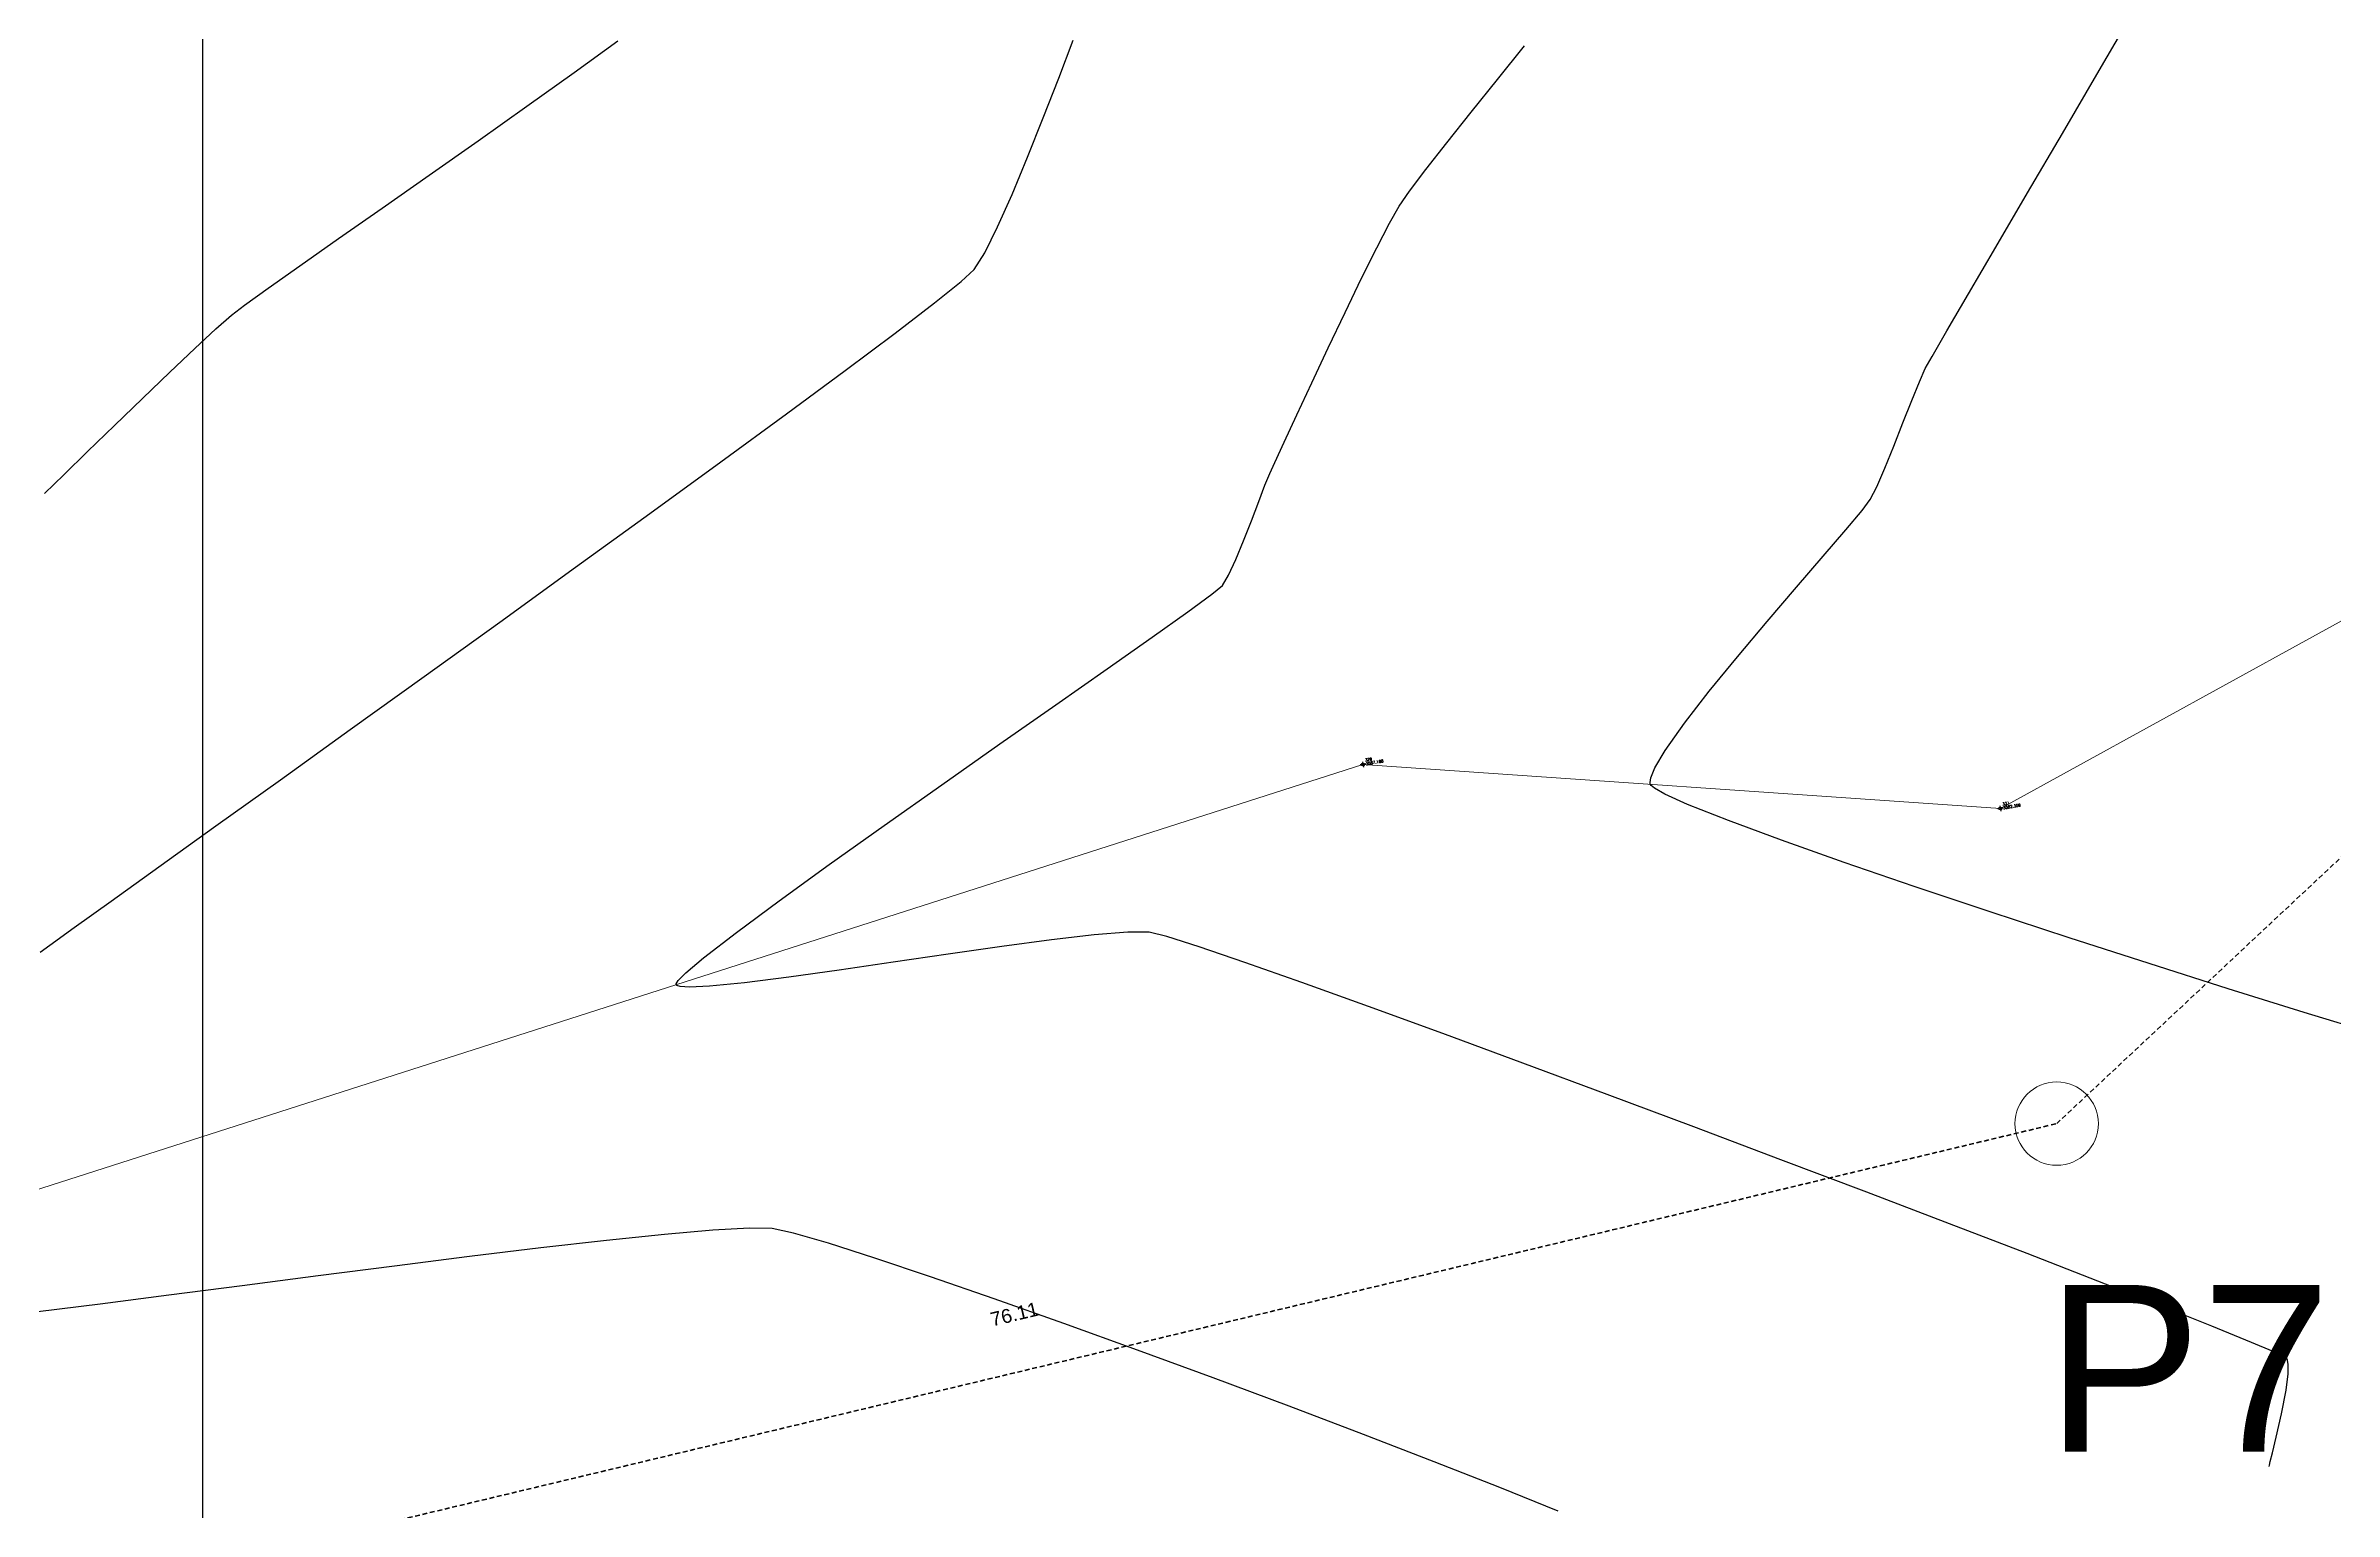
# Model space of a CAD drawing. Header units: millimetres. Extents: x 736950 to 738835, y 8500595 to 8502131.
# Drawn here: x 737894.3 to 737976.7, y 8501228.3 to 8501281 of the extents above; entities that cross this region are included whole.
import ezdxf
from ezdxf.enums import TextEntityAlignment as Align

# ---------------------------------------------------------------- set-up
doc = ezdxf.new("R2010")
doc.units = ezdxf.units.MM
doc.linetypes.add('DASHED', pattern=[0.75, 0.5, -0.25])
for name, color, linetype, lineweight in [('CONT-MJR', 80, 'Continuous', 30), ('COTAS', 40, 'Continuous', 5), ('CUADROS', 9, 'Continuous', 20), ('PERIMETRO', 7, 'Continuous', 35), ('pista', 251, 'Continuous', 5), ('saiwite', 5, 'Continuous', 5)]:
    doc.layers.add(name, color=color, linetype=linetype, lineweight=lineweight)
doc.layers.add('Cuadricula Coordenadas', color=5, linetype='Continuous')
doc.styles.add('5mm', font='arial.ttf', dxfattribs={"height": 3})
doc.styles.add('COTAS', font='arial.ttf')
doc.styles.add('CUADROS', font='arial.ttf')
doc.dimstyles.new('Copy of GenDist', dxfattribs={"dimtxt": 0.5, "dimasz": 2, "dimexe": 0.18, "dimexo": 0.0625, "dimgap": 1, "dimtad": 2, "dimzin": 1, "dimdsep": 46, "dimtxsty": 'COTAS', "dimcen": 0.09, "dimse1": 1, "dimse2": 1, "dimsd1": 1, "dimsd2": 1, "dimadec": 0, "dimazin": 0, "dimtfac": 1, "dimtofl": 0, "dimtmove": 0, "dimatfit": 3, "dimfxl": 1, "dimtolj": 1, "dimtzin": 0, "dimarcsym": 0})

# ---------------------------------------------------------------- blocks, each defined once
blk = doc.blocks.new('*D155')
at = {"layer": 'Defpoints', "color": 0, "transparency": 16777216}
for p in [(737966.4867712476, 8501243.024781588), (737966.6724460351, 8501242.248666123), (737892.6513328892, 8501224.540148428)]:
    blk.add_point(p, dxfattribs=at)
at = {"layer": 'COTAS', "color": 0, "transparency": 16777216, "insert": (737929.1841467142, 8501235.391358722), "char_height": 0.5, "attachment_point": 5, "rotation": 13.45433814943491, "style": 'COTAS'}
blk.add_mtext('\\A1;76.11', dxfattribs=at)
blk = doc.blocks.new('*D156')
at = {"layer": 'Defpoints', "color": 0, "transparency": 16777216}
for p in [(737994.0800264431, 8501268.986217007), (737994.608746178, 8501268.421881562), (737966.6724460353, 8501242.248666123)]:
    blk.add_point(p, dxfattribs=at)
at = {"layer": 'COTAS', "color": 0, "transparency": 16777216, "insert": (737979.2535155998, 8501256.815791108), "char_height": 0.5, "attachment_point": 5, "rotation": 43.13375550846872, "style": 'COTAS'}
blk.add_mtext('\\A1;38.28', dxfattribs=at)

msp = doc.modelspace()

# ---------------------------------------------------------------- hatches: boundary and pattern name
at = {"layer": 'pista'}
h = msp.add_hatch(dxfattribs=at)
h.set_pattern_fill('HONEY', color=256, scale=3, angle=9.94991650582834, style=0)
h.set_pattern_definition([(9.94991650582834, (1479841.21072825, -18.49207214638591), (0.4979252195647159, 0.4170677100899267), [0.375, -0.75]), (129.9499165058283, (1479841.21072825, -18.49207214638591), (-0.6101538418184378, 0.222682034283025), [0.3749999999999999, -0.7499999999999998]), (69.94991650582834, (1479841.21072825, -18.49207214638591), (-0.112228622253722, 0.6397497443729518), [-0.75, 0.375])])
h.paths.add_polyline_path([(737744.7999806425, 8501250.923935566), (737743.4751223363, 8501250.754223157), (737756.465848178, 8501242.026572531), (737763.5739612179, 8501242.006896213), (737770.002546867, 8501243.455222024), (737769.8468594846, 8501244.342704736), (737763.4750639071, 8501242.907173423), (737756.7405500773, 8501242.925815564)])
h.paths.add_polyline_path([(737794.2809870465, 8501256.017245878), (737809.7820272583, 8501263.709828075), (737823.391616501, 8501273.483615467), (737837.0791595323, 8501280.557800073), (737851.5530432165, 8501285.77819753), (737870.8510758049, 8501293.050216693, -0.9976846880626209), (737871.0089264096, 8501292.63424804), (737865.2748787645, 8501289.581801567, 0.7845063948290762), (737866.1540430214, 8501286.121818589), (737883.2588851704, 8501291.348365877), (737897.4188924351, 8501296.516943583), (737903.2981396064, 8501301.44146652, -0.5512150924587264), (737904.1219025984, 8501301.177325813), (737906.855912117, 8501297.98174819, 0.5618964424650519), (737910.2738656431, 8501298.536066804), (737914.22079628, 8501308.558674501), (737925.6412323939, 8501300.72656757, 0.340189525830376), (737928.7023693406, 8501300.894137181), (737936.9171069289, 8501306.117412793, -0.358727273887905), (737938.1716059428, 8501305.962964654), (737943.1732157968, 8501301.051021611, 0.3417074120720416), (737946.0555081918, 8501300.709858142), (737955.8779356404, 8501307.072689936), (737971.8320576148, 8501314.464803053), (737988.5677626224, 8501323.411181662), (738023.1375471824, 8501336.282937778), (738044.4246208373, 8501357.728329657), (738061.4456776979, 8501362.208386911), (738078.9085143938, 8501363.070318012), (738112.0997810266, 8501372.051506756), (738118.6561313582, 8501373.365123207), (738128.3493353954, 8501376.976906104), (738155.2251721952, 8501366.826195797), (738176.6167526407, 8501363.543890122), (738193.8053773039, 8501353.328603027), (738204.7313956148, 8501340.877429372), (738207.705198212, 8501335.751671141), (738214.35685511, 8501331.742925933), (738229.9282901662, 8501313.374534177), (738233.5603594936, 8501308.186787868), (738234.53883727, 8501308.358438132), (738230.6417003467, 8501313.924784988), (738214.9478837823, 8501332.43754055), (738208.3676942562, 8501336.403214611), (738205.4657963786, 8501341.405035153), (738194.387784551, 8501354.029418997), (738176.9261677533, 8501364.406946706), (738155.4549153853, 8501367.70147717), (738128.3514754312, 8501377.93815071), (738118.4090486554, 8501374.233504975), (738111.8936108743, 8501372.928085677), (738078.7671659255, 8501363.964436961), (738061.3074614278, 8501363.102660457), (738043.958527311, 8501358.536303693), (738022.6381405202, 8501337.057350922), (737988.196920163, 8501324.233464561), (737971.4304040315, 8501315.270615296), (737955.4419368334, 8501307.862588815), (737945.5806043665, 8501301.47455489, -0.3391433520832071), (737943.8038299843, 8501301.693147572), (737938.8116631231, 8501306.59581691, 0.3560082385246841), (737936.4342009705, 8501306.876887502), (737928.158540546, 8501301.61487459, -0.3502196171718997), (737926.1502499409, 8501301.468794718), (737914.5128481541, 8501309.44969617, 0.4302069892023044), (737913.4330382891, 8501309.014522241), (737909.4507249827, 8501298.90206584, -0.5704007069138802), (737907.5397775185, 8501298.566836312), (737904.9064502402, 8501301.644734057, 0.4931454261128044), (737902.7202336333, 8501302.131411942), (737896.9620044216, 8501297.308254998), (737882.9728831241, 8501292.20205278), (737866.0373022418, 8501287.027224885, -0.7384715771871906), (737865.6977918843, 8501288.787355538), (737871.5108758068, 8501291.881875956, 0.9119586051647783), (737870.5337161538, 8501293.892406015), (737851.2416702455, 8501286.62264278), (737836.7183275839, 8501281.384406622), (737822.9200107896, 8501274.252970394), (737809.3164408724, 8501264.483505804), (737793.8201376351, 8501256.79327439), (737778.9884914039, 8501246.402265295), (737769.846859484, 8501244.34270474), (737770.0025468671, 8501243.455222024), (737779.3594973255, 8501245.563292695)])
h.paths.add_polyline_path([(738260.5182952256, 8501271.251537092), (738234.538837269, 8501308.358438132), (738233.56035949, 8501308.186787868), (738259.6897886079, 8501270.86568047), (738269.3749442189, 8501234.589470252), (738274.5057655985, 8501215.583008338), (738279.7983711922, 8501189.602392923), (738280.7089290785, 8501189.641305126), (738275.382018582, 8501215.790318219), (738270.2441657205, 8501234.822827347)])

# ---------------------------------------------------------------- linework, layer by layer
at = {"linetype": 'Continuous', "extrusion": (-0.172787269436437, 0.9849591664230046, 0)}
for points, elevation in [([(-2195751.231162654, 0), (-2195751.031162655, 0)], 8245882.275062787), ([(-2195773.538162656, 0), (-2195773.338162655, 0)], 8245876.754062787)]:
    msp.add_lwpolyline(points, dxfattribs=dict(at, elevation=elevation))
at = {"linetype": 'Continuous', "extrusion": (0.9849591664230046, 0.172787269436437, 0)}
for points, elevation in [([(8245882.375062784, 0), (8245882.175062786, 0)], 2195751.131162655), ([(8245876.854062786, 0), (8245876.654062786, 0)], 2195773.438162655)]:
    msp.add_lwpolyline(points, dxfattribs=dict(at, elevation=elevation))
at = {"linetype": 'Continuous'}
for centre in [(737941.7214199239, 8501255.174383635), (737964.6468625638, 8501253.590789696)]:
    msp.add_circle(centre, 0.05, dxfattribs=at)
at = {"layer": 'CONT-MJR', "extrusion": (0.8632710696674805, -0.5047405871090259, 0), "elevation": -3653874.532236042}
msp.add_lwpolyline([(7711391.707729389, 3585), (7711394.386839842, 3585)], dxfattribs=at)
at = {"layer": 'CONT-MJR', "extrusion": (0.5883245187907812, -0.8086249195947377, 0), "elevation": -6440214.398917436}
msp.add_lwpolyline([(5598206.627991878, 3600.000000000013), (5598208.576218555, 3600.000000000013)], dxfattribs=at)
at = {"layer": 'CONT-MJR'}
for points, elevation in [([(737930.7790153313, 8501279.87383297), (737931.3029917598, 8501281.2352814)], 3595), ([(737946.5569565019, 8501279.822375953), (737947.5304707125, 8501281.034971157)], 3590), ([(737966.8763374661, 8501277.880113615), (737968.2021128329, 8501280.144780023)], 3585), ([(737965.621138959, 8501275.737113293), (737966.8763374661, 8501277.880113615)], 3585), ([(737943.9775563476, 8501276.57680054), (737944.7329584683, 8501277.541259462)], 3590), ([(737943.3899399595, 8501275.799116073), (737943.9775563476, 8501276.57680054)], 3590), ([(737928.5795907851, 8501274.514324753), (737929.0993951274, 8501275.685111567)], 3595), ([(737943.0176501552, 8501275.260237247), (737943.3899399595, 8501275.799116073)], 3590), ([(737928.1178039877, 8501273.58638761), (737928.5795907851, 8501274.514324753)], 3595), ([(737927.7368245447, 8501272.97937385), (737928.1178039877, 8501273.58638761)], 3595), ([(737902.3413287908, 8501272.31041941), (737903.487253315, 8501273.11974455)], 3600), ([(737941.0792600063, 8501271.441315237), (737941.6716520597, 8501272.66611587)], 3590), ([(737924.890724653, 8501270.69626881), (737926.3055842463, 8501271.778781258)], 3595), ([(737962.1880424056, 8501269.852451975), (737962.7199690345, 8501270.773448402)], 3585), ([(737898.8067697494, 8501269.288211197), (737899.7096538112, 8501270.146421574)], 3600), ([(737961.4579224348, 8501268.266151007), (737961.734418613, 8501268.944443414)], 3585), ([(737938.8872483206, 8501266.772198291), (737939.3414037655, 8501267.752673203)], 3590), ([(737894.9925314627, 8501265.595775459), (737895.8526101557, 8501266.430621402)], 3600), ([(737894.2980118426, 8501264.925773278), (737894.9925314627, 8501265.595775459)], 3600), ([(737938.1974368934, 8501265.226569341), (737938.3682743767, 8501265.641731566)], 3590), ([(737937.9717624389, 8501264.63622222), (737938.1974368934, 8501265.226569341)], 3590), ([(737959.9685828775, 8501264.701681627), (737960.1998185782, 8501265.165628014)], 3585), ([(737913.402916094, 8501262.269243974), (737916.0740388976, 8501264.20593571)], 3595), ([(737937.4294850207, 8501263.222069126), (737937.7096466142, 8501263.943714162)], 3590), ([(737937.1496732604, 8501262.544311065), (737937.4294850207, 8501263.222069126)], 3590), ([(737935.4173961143, 8501260.664856007), (737936.2889790636, 8501261.303583175)], 3590), ([(737936.2889790636, 8501261.303583175), (737936.6646816445, 8501261.612551715)], 3590), ([(737956.256842855, 8501260.319640283), (737957.3085514533, 8501261.547349527)], 3585), ([(737932.5244004406, 8501258.617575701), (737934.1343856292, 8501259.75123269)], 3590), ([(737928.6613172842, 8501255.90961064), (737930.6718933813, 8501257.318747526)], 3590), ([(737902.7847823069, 8501254.621817375), (737905.3004179471, 8501256.428388027)], 3595), ([(737952.5908916446, 8501255.676613126), (737953.287067893, 8501256.662244128)], 3585), ([(737952.046938039, 8501254.525437355), (737952.0734326012, 8501254.69692153)], 3585), ([(737952.056699486, 8501254.460465638), (737952.046938039, 8501254.525437355)], 3585), ([(737952.5813687167, 8501254.106140772), (737952.2078650842, 8501254.3149362)], 3585), ([(737898.4181392165, 8501251.490402903), (737900.4691986978, 8501252.960758178)], 3595), ([(737922.5257030912, 8501251.568972522), (737924.5037693066, 8501252.979860658)], 3590), ([(737959.0225885808, 8501251.651018854), (737956.7688359182, 8501252.448487978)], 3585), ([(737961.55053014, 8501250.784050664), (737959.0225885808, 8501251.651018854)], 3585), ([(737967.1167829002, 8501248.93819871), (737964.2746113341, 8501249.871728813)], 3585), ([(737933.2586270724, 8501249.142373914), (737932.0531454565, 8501249.044713866)], 3590), ([(737934.0361828925, 8501249.135606362), (737933.2586270724, 8501249.142373914)], 3590), ([(737935.8312083868, 8501248.608141437), (737934.6639603783, 8501248.978605574)], 3590), ([(737969.9989955759, 8501248.007605761), (737967.1167829002, 8501248.93819871)], 3585), ([(737926.8036073111, 8501248.349000143), (737924.8208839898, 8501248.057461709)], 3590), ([(737928.7321894278, 8501248.62564378), (737926.8036073111, 8501248.349000143)], 3590), ([(737930.513184192, 8501248.865009423), (737928.7321894278, 8501248.62564378)], 3590), ([(737917.0205630539, 8501247.248899596), (737917.0220703135, 8501247.283290364)], 3590), ([(737917.0445950726, 8501247.22044485), (737917.0205630539, 8501247.248899596)], 3590), ([(737917.0220703135, 8501247.283290364), (737917.0946231165, 8501247.396330733)], 3590), ([(737919.4823282794, 8501247.317309627), (737918.21750162, 8501247.19002401)], 3590), ([(737921.0667983263, 8501247.51923325), (737919.4823282794, 8501247.317309627)], 3590), ([(737922.8774656125, 8501247.773411676), (737921.0667983263, 8501247.51923325)], 3590), ([(737917.1616666523, 8501247.179833611), (737917.0445950726, 8501247.22044485)], 3590), ([(737917.4985793424, 8501247.156976392), (737917.1616666523, 8501247.179833611)], 3590), ([(737975.5713472072, 8501246.251812965), (737972.8432000991, 8501247.104095377)], 3585), ([(737978.1053876381, 8501245.474903928), (737975.5713472072, 8501246.251812965)], 3585), ([(737953.6231773907, 8501242.13089942), (737950.507616287, 8501243.29794676)], 3590), ([(737916.6020733608, 8501238.264603643), (737914.5160085848, 8501238.04585002)], 3595), ([(737919.6514358249, 8501238.491553571), (737918.3384022372, 8501238.417475913)], 3595), ([(737920.4676147357, 8501238.473923357), (737919.6514358249, 8501238.491553571)], 3595), ([(737921.2411835673, 8501238.305164518), (737920.4676147357, 8501238.473923357)], 3595), ([(737922.4945701672, 8501237.943047151), (737921.2411835673, 8501238.305164518)], 3595), ([(737924.1606255914, 8501237.41240695), (737922.4945701672, 8501237.943047151)], 3595), ([(737904.1455782613, 8501236.770287223), (737901.4142248189, 8501236.415825753)], 3595), ([(737906.8949927476, 8501237.123433646), (737904.1455782613, 8501236.770287223)], 3595), ([(737896.2999386222, 8501235.754610712), (737894.0641246449, 8501235.473683665)], 3595), ([(737930.9633153677, 8501235.057706285), (737928.4621471361, 8501235.94490082)], 3595), ([(737973.6825775583, 8501234.378754782), (737972.257474123, 8501234.961196687)], 3590), ([(737974.9310659154, 8501233.813806303), (737974.8145476612, 8501233.8800528)], 3590), ([(737974.9197428693, 8501232.657323385), (737974.9952047159, 8501233.244522236)], 3590), ([(737974.9522300123, 8501233.794386344), (737974.9310659154, 8501233.813806303)], 3590), ([(737974.9755996445, 8501233.739195863), (737974.9522300123, 8501233.794386344)], 3590), ([(737975.0016130006, 8501233.581520382), (737974.9755996445, 8501233.739195863)], 3590), ([(737974.9952047159, 8501233.244522236), (737975.0016130006, 8501233.581520382)], 3590), ([(737946.645645703, 8501229.151007183), (737944.2872733508, 8501230.080746643)], 3595), ([(737974.3149259738, 8501229.914076744), (737974.3231625637, 8501229.957416665)], 3590), ([(737974.3231625637, 8501229.957416665), (737974.3538224328, 8501230.093842871)], 3590)]:
    msp.add_lwpolyline(points, dxfattribs=dict(at, elevation=elevation))
at = {"layer": 'CONT-MJR', "extrusion": (0.5821995608456728, -0.8130459220432176, 0), "elevation": -6482318.267145785}
msp.add_lwpolyline([(5549396.876106703, 3600.00000000001), (5549398.961792503, 3600.00000000001)], dxfattribs=at)
at = {"layer": 'CONT-MJR', "extrusion": (0.9318595118623259, -0.362819307854072, 0), "elevation": -2396780.664176419}
msp.add_lwpolyline([(8189732.512396554, 3595.000000000003), (8189734.047921567, 3595.000000000003)], dxfattribs=at)
at = {"layer": 'CONT-MJR', "extrusion": (0.7799603320322079, -0.6258289546323403, 0), "elevation": -4744778.022688731}
msp.add_lwpolyline([(7092487.839921881, 3590), (7092489.355273677, 3590)], dxfattribs=at)
at = {"layer": 'CONT-MJR', "extrusion": (0.5780550663966888, -0.8159977574804477, 0), "elevation": -6510470.914080392}
msp.add_lwpolyline([(5516339.415414504, 3600.000000000006), (5516341.566838285, 3600.000000000006)], dxfattribs=at)
at = {"layer": 'CONT-MJR', "extrusion": (0.7821565608251201, -0.6230819483488671, 0), "elevation": -4719804.259452605}
msp.add_lwpolyline([(7109130.046276882, 3590), (7109131.451624932, 3590)], dxfattribs=at)
at = {"layer": 'CONT-MJR', "extrusion": (0.928799709897305, -0.370582108168598, 0), "elevation": -2465032.311490154}
msp.add_lwpolyline([(8169447.157576723, 3595.00000000001), (8169448.688870302, 3595.00000000001)], dxfattribs=at)
at = {"layer": 'CONT-MJR', "extrusion": (0.5753101218033896, -0.8179353664872115, 0), "elevation": -6528968.587931764}
msp.add_lwpolyline([(5494431.514876911, 3600), (5494433.660254961, 3600)], dxfattribs=at)
at = {"layer": 'CONT-MJR', "extrusion": (0.9234330565107516, -0.3837595472991013, 0), "elevation": -2581017.584640604}
msp.add_lwpolyline([(8133546.32726582, 3595), (8133547.773567497, 3595)], dxfattribs=at)
at = {"layer": 'CONT-MJR', "extrusion": (0.5737005295261679, -0.8190651393029708, 0), "elevation": -6539760.830129163}
msp.add_lwpolyline([(5481579.527114878, 3600.000000000007), (5481581.594629481, 3600.000000000007)], dxfattribs=at)
at = {"layer": 'CONT-MJR', "extrusion": (0.8710205086557479, -0.4912466524069983, 0), "elevation": -3533459.510189384}
msp.add_lwpolyline([(7767296.439859512, 3590), (7767297.138482127, 3590)], dxfattribs=at)
at = {"layer": 'CONT-MJR', "extrusion": (0.8629469673818899, -0.5052944997587047, 0), "elevation": -3658822.676101522}
msp.add_lwpolyline([(7709037.828442243, 3585.000000000013), (7709040.085591696, 3585.000000000013)], dxfattribs=at)
at = {"layer": 'CONT-MJR', "extrusion": (-0.5731890418098788, 0.8194231643961946, 0), "elevation": 6543181.930056343}
msp.add_lwpolyline([(-5477493.500490036, 3600.000000000011), (-5477495.418305776, 3600.000000000011)], dxfattribs=at)
at = {"layer": 'CONT-MJR', "extrusion": (0.8884303731298836, -0.4590114073749106, 0), "elevation": -3246571.356754105}
msp.add_lwpolyline([(7891513.714605784, 3590.000000000006), (7891514.716472746, 3590.000000000006)], dxfattribs=at)
at = {"layer": 'CONT-MJR', "extrusion": (0.5740031440816661, -0.8188530946295325, 0), "elevation": -6537734.880681457}
msp.add_lwpolyline([(5483992.053505626, 3600), (5483993.749781938, 3600)], dxfattribs=at)
at = {"layer": 'CONT-MJR', "extrusion": (0.896000171839574, -0.4440537040307783, 0), "elevation": -3113825.751756536}
msp.add_lwpolyline([(7944827.502350663, 3590.00000000001), (7944828.725026442, 3590.00000000001)], dxfattribs=at)
at = {"layer": 'CONT-MJR', "extrusion": (0.8632637564042335, -0.5047530949670861, 0), "elevation": -3653986.266690786}
msp.add_lwpolyline([(7711329.456127604, 3585.000000000003), (7711331.401148777, 3585.000000000003)], dxfattribs=at)
at = {"layer": 'CONT-MJR', "extrusion": (0.6773397252110589, -0.7356703722802812, 0), "elevation": -5754306.887105912}
msp.add_lwpolyline([(6301120.849952137, 3595.00000000001), (6301121.476658951, 3595.00000000001)], dxfattribs=at)
at = {"layer": 'CONT-MJR', "extrusion": (0.5841816533744446, -0.8116229394618539, 0), "elevation": -6468758.611961942}
msp.add_lwpolyline([(5565184.743628465, 3600), (5565185.781392254, 3600)], dxfattribs=at)
at = {"layer": 'CONT-MJR', "extrusion": (0.6246688595994973, -0.7808897590868149, 0), "elevation": -6177596.48748626}
msp.add_lwpolyline([(5886718.842188187, 3595.000000000013), (5886720.084605124, 3595.000000000013)], dxfattribs=at)
at = {"layer": 'CONT-MJR', "extrusion": (0.8640347161252183, -0.5034322291335881, 0), "elevation": -3642188.286685917}
msp.add_lwpolyline([(7716907.29657161, 3585), (7716908.843729733, 3585)], dxfattribs=at)
at = {"layer": 'CONT-MJR', "extrusion": (0.6621346891174282, -0.7493848500385946, 0), "elevation": -5882134.084935252}
msp.add_lwpolyline([(6181957.764182882, 3600.000000000013), (6181958.501625321, 3600.000000000013)], dxfattribs=at)
at = {"layer": 'CONT-MJR', "extrusion": (0.6062479524713384, -0.795275688126017, 0), "elevation": -6313503.431557317}
msp.add_lwpolyline([(5740713.085383087, 3600.000000000003), (5740713.686490641, 3600.000000000003)], dxfattribs=at)
at = {"layer": 'CONT-MJR', "extrusion": (0.9029423483833197, -0.4297616961712802, 0), "elevation": -2987202.583156547}
msp.add_lwpolyline([(7993295.394058585, 3590), (7993296.809362472, 3590)], dxfattribs=at)
at = {"layer": 'CONT-MJR', "extrusion": (-0.6807185724830451, 0.7325450327977423, 0), "elevation": 5725261.181241669}
msp.add_lwpolyline([(-6327517.24537462, 3600), (-6327518.281116643, 3600)], dxfattribs=at)
at = {"layer": 'CONT-MJR', "extrusion": (-0.5992693328542816, 0.8005474793542131, 0), "elevation": 6363455.070244706}
msp.add_lwpolyline([(-5685292.48750299, 3595.000000000003), (-5685294.72978902, 3595.000000000003)], dxfattribs=at)
at = {"layer": 'CONT-MJR', "extrusion": (0.9048373683973128, -0.4257573684057927, 0), "elevation": -2951762.299037718}
msp.add_lwpolyline([(8006449.128733791, 3590.00000000001), (8006450.515645188, 3590.00000000001)], dxfattribs=at)
at = {"layer": 'CONT-MJR', "extrusion": (0.8732487344441585, -0.4872747149110813, 0), "elevation": -3498029.296960033}
msp.add_lwpolyline([(7783312.960299773, 3585), (7783313.454615486, 3585)], dxfattribs=at)
at = {"layer": 'CONT-MJR', "extrusion": (0.6933222526012235, -0.7206276806007146, 0), "elevation": -5614648.306424369}
msp.add_lwpolyline([(6425868.111513657, 3600.00000000001), (6425869.478512713, 3600.00000000001)], dxfattribs=at)
at = {"layer": 'CONT-MJR', "extrusion": (0.5942971722940482, -0.804245529053969, 0), "elevation": -6398562.258934154}
msp.add_lwpolyline([(5645749.063050561, 3595), (5645751.68759877, 3595)], dxfattribs=at)
at = {"layer": 'CONT-MJR', "extrusion": (0.9062542065629238, -0.422733146425739, 0), "elevation": -2925007.03335978}
msp.add_lwpolyline([(8016261.081640774, 3590.000000000009), (8016262.356972744, 3590.000000000009)], dxfattribs=at)
at = {"layer": 'CONT-MJR', "extrusion": (0.9130658805471421, -0.4078120863592349, 0), "elevation": -2793112.544087413}
msp.add_lwpolyline([(8063168.329092834, 3585), (8063168.8507945, 3585)], dxfattribs=at)
at = {"layer": 'CONT-MJR', "extrusion": (0.6957142924806792, -0.7183186084448239, 0), "elevation": -5593253.183393303}
msp.add_lwpolyline([(6444498.225483726, 3600.000000000013), (6444499.625096029, 3600.000000000013)], dxfattribs=at)
at = {"layer": 'CONT-MJR', "extrusion": (0.9298676328758329, -0.3678942583540755, 0), "elevation": -2441361.309812729}
msp.add_lwpolyline([(8176545.123477904, 3585), (8176545.982344537, 3585)], dxfattribs=at)
at = {"layer": 'CONT-MJR', "extrusion": (-0.6967581523888055, 0.7173061250817103, 0), "elevation": 5583875.530716247}
msp.add_lwpolyline([(-6452623.9059144, 3600.000000000003), (-6452625.249405887, 3600.000000000003)], dxfattribs=at)
at = {"layer": 'CONT-MJR', "extrusion": (0.5910170118173551, -0.8066590926422911, 0), "elevation": -6421501.108582919}
msp.add_lwpolyline([(5619641.63148652, 3595), (5619644.559655099, 3595)], dxfattribs=at)
at = {"layer": 'CONT-MJR', "extrusion": (0.9299107050509958, -0.3677853730527632, 0), "elevation": -2440403.861151426}
msp.add_lwpolyline([(8176830.03795634, 3585.000000000013), (8176830.938438088, 3585.000000000013)], dxfattribs=at)
at = {"layer": 'CONT-MJR', "extrusion": (0.9083837949303138, -0.4181373950126943, 0), "elevation": -2884365.81560969}
msp.add_lwpolyline([(8030972.013680758, 3590.000000000006), (8030972.816237049, 3590.000000000006)], dxfattribs=at)
at = {"layer": 'CONT-MJR', "extrusion": (0.926723847589932, -0.3757431440600251, 0), "elevation": -2510406.770181608}
msp.add_lwpolyline([(8155609.378792465, 3585.000000000013), (8155610.236111956, 3585.000000000013)], dxfattribs=at)
at = {"layer": 'CONT-MJR', "extrusion": (0.5887021101334179, -0.8083500637251546, 0), "elevation": -6437584.712724444}
msp.add_lwpolyline([(5601206.682309208, 3595.000000000006), (5601209.835416343, 3595.000000000006)], dxfattribs=at)
at = {"layer": 'CONT-MJR', "extrusion": (0.9095765580938814, -0.4155363822411801, 0), "elevation": -2861373.728135958}
msp.add_lwpolyline([(8039192.181717664, 3590), (8039192.623063252, 3590)], dxfattribs=at)
at = {"layer": 'CONT-MJR', "extrusion": (0.9183180689225952, -0.3958433077497658, 0), "elevation": -2687486.737580923}
msp.add_lwpolyline([(8098982.016782311, 3585), (8098982.74640388, 3585)], dxfattribs=at)
at = {"layer": 'CONT-MJR', "extrusion": (0.9352479214091183, -0.3539933975371916, 0), "elevation": -2319236.5977194}
msp.add_lwpolyline([(8212014.50971758, 3590.000000000006), (8212015.250171572, 3590.000000000006)], dxfattribs=at)
at = {"layer": 'CONT-MJR', "extrusion": (0.7988254205292573, -0.6015629206627146, 0), "elevation": -4524544.441033469}
msp.add_lwpolyline([(7234955.215975923, 3585.000000000013), (7234955.704384243, 3585.000000000013)], dxfattribs=at)
at = {"layer": 'CONT-MJR', "extrusion": (0.7662263338920694, -0.6425707783974614, 0), "elevation": -4897219.889858843}
msp.add_lwpolyline([(6988082.994958744, 3585.000000000006), (6988083.909515905, 3585.000000000006)], dxfattribs=at)
at = {"layer": 'CONT-MJR', "extrusion": (0.7581073359983258, -0.6521297931436054, 0), "elevation": -4984475.082348946}
msp.add_lwpolyline([(6926114.170349307, 3585.000000000003), (6926115.415404436, 3585.000000000003)], dxfattribs=at)
at = {"layer": 'CONT-MJR', "extrusion": (0.5856926084929132, -0.8105332617214219, 0), "elevation": -6458365.410043765}
msp.add_lwpolyline([(5577226.464420608, 3595.000000000003), (5577229.831289417, 3595.000000000003)], dxfattribs=at)
at = {"layer": 'CONT-MJR', "extrusion": (0.9065929950271074, -0.4220060916240181, 0), "elevation": -2918575.929530322}
msp.add_lwpolyline([(8018598.425324867, 3590), (8018599.043956516, 3590)], dxfattribs=at)
at = {"layer": 'CONT-MJR', "extrusion": (0.7569079788832673, -0.6535214698101719, 0), "elevation": -4997191.166746746}
msp.add_lwpolyline([(6916943.640704077, 3585), (6916945.119795253, 3585)], dxfattribs=at)
at = {"layer": 'CONT-MJR', "extrusion": (0.8560866218884517, -0.5168323672368237, 0), "elevation": -3761989.4572797}
msp.add_lwpolyline([(7659205.888957624, 3590), (7659206.322222462, 3590)], dxfattribs=at)
at = {"layer": 'CONT-MJR', "extrusion": (0.5800550928395498, -0.8145772457360329, 0), "elevation": -6496890.300615187}
msp.add_lwpolyline([(5532303.368976856, 3590), (5532304.944039861, 3590)], dxfattribs=at)
at = {"layer": 'CONT-MJR', "extrusion": (-0.584686051697137, 0.8112596507597384, 0), "elevation": 6465283.38133915}
msp.add_lwpolyline([(-5569202.117645918, 3595.000000000011), (-5569205.473320534, 3595.000000000011)], dxfattribs=at)
at = {"layer": 'CONT-MJR', "extrusion": (0.7651848986467225, -0.6438105861843257, 0), "elevation": -4908528.406095145}
msp.add_lwpolyline([(6980138.408704091, 3585), (6980140.066349741, 3585)], dxfattribs=at)
at = {"layer": 'CONT-MJR', "extrusion": (-0.7747985809495791, 0.6322081610976868, 0), "elevation": 4802798.718064209}
msp.add_lwpolyline([(-7053303.140079409, 3585.000000000013), (-7053304.742591938, 3585.000000000013)], dxfattribs=at)
at = {"layer": 'CONT-MJR', "extrusion": (-0.5839042327423543, 0.81182254648757, 0), "elevation": 6470645.61376074}
msp.add_lwpolyline([(-5562967.772215896, 3595.000000000013), (-5562971.037973402, 3595.000000000013)], dxfattribs=at)
at = {"layer": 'CONT-MJR', "extrusion": (0.5740771907567075, -0.8188011840812682, 0), "elevation": -6537210.391676264}
msp.add_lwpolyline([(5484596.427362668, 3590), (5484598.689825272, 3590)], dxfattribs=at)
at = {"layer": 'CONT-MJR', "extrusion": (0.7903367479035192, -0.6126726898706105, 0), "elevation": -4625256.185531609}
msp.add_lwpolyline([(7170979.368917895, 3585.000000000003), (7170980.820661477, 3585.000000000003)], dxfattribs=at)
at = {"layer": 'CONT-MJR', "extrusion": (-0.5749496039499142, 0.81818882473292, 0), "elevation": 6531360.789870461}
msp.add_lwpolyline([(-5491556.155123098, 3590), (-5491558.702447433, 3590)], dxfattribs=at)
at = {"layer": 'CONT-MJR', "extrusion": (0.8605081465192415, -0.5094366788659996, 0), "elevation": -3695837.241877275}
msp.add_lwpolyline([(7691339.154129852, 3585), (7691339.88243294, 3585)], dxfattribs=at)
at = {"layer": 'CONT-MJR', "extrusion": (0.9236709739533417, -0.3831865497066479, 0), "elevation": -2575941.545092418}
msp.add_lwpolyline([(8135135.514598442, 3585.00000000001), (8135135.896748438, 3585.00000000001)], dxfattribs=at)
at = {"layer": 'CONT-MJR', "extrusion": (0.5828799933661606, -0.812558252270854, 0), "elevation": -6477655.827314669}
msp.add_lwpolyline([(5554797.38497272, 3595.000000000013), (5554800.234717466, 3595.000000000013)], dxfattribs=at)
at = {"layer": 'CONT-MJR', "extrusion": (0.5771094501764722, -0.8166668124253673, 0), "elevation": -6516827.96804241}
msp.add_lwpolyline([(5508791.885322331, 3590.000000000013), (5508794.424124748, 3590.000000000013)], dxfattribs=at)
at = {"layer": 'CONT-MJR', "extrusion": (0.8579647284822437, 0.5137085989940112, 0), "elevation": 5000304.35453648}
msp.add_lwpolyline([(6914684.109787976, 3585.000000000003), (6914684.157760018, 3585.000000000003)], dxfattribs=at)
at = {"layer": 'CONT-MJR', "extrusion": (0.6363485341139051, 0.7714016743118233, 0), "elevation": 7027476.618013469}
msp.add_lwpolyline([(4840503.15272993, 3585), (4840503.316745585, 3585)], dxfattribs=at)
at = {"layer": 'CONT-MJR', "extrusion": (-0.4114499219552685, -0.9114323681563014, 0), "elevation": -8051948.69426922}
msp.add_lwpolyline([(-2825245.575773727, 3585.00000000001), (-2825246.469669584, 3585.00000000001)], dxfattribs=at)
at = {"layer": 'CONT-MJR', "extrusion": (0.3700533160725001, 0.9290105183816524, 0), "elevation": 8170836.24368775}
msp.add_lwpolyline([(2460349.085952552, 3585.000000000013), (2460350.669602095, 3585.000000000013)], dxfattribs=at)
at = {"layer": 'CONT-MJR', "extrusion": (-0.3471235271087534, -0.9378194159472166, 0), "elevation": -8228801.762512946}
msp.add_lwpolyline([(-2258914.54881708, 3585), (-2258916.576408394, 3585)], dxfattribs=at)
at = {"layer": 'CONT-MJR', "extrusion": (0.5826167011147756, -0.8127470575659665, 0), "elevation": -6479455.19231917}
msp.add_lwpolyline([(5552693.747992638, 3595.000000000006), (5552695.866810837, 3595.000000000006)], dxfattribs=at)
at = {"layer": 'CONT-MJR', "extrusion": (0.5863657072429478, -0.8100464538342709, 0), "elevation": -6453716.222924826}
msp.add_lwpolyline([(5582591.693815336, 3590.000000000003), (5582593.913841006, 3590.000000000003)], dxfattribs=at)
at = {"layer": 'CONT-MJR', "extrusion": (-0.3175729348851872, -0.9482338482823784, 0), "elevation": -8295530.361608231}
msp.add_lwpolyline([(-2000004.167947621, 3585.000000000003), (-2000007.040742342, 3585.000000000003)], dxfattribs=at)
at = {"layer": 'CONT-MJR', "extrusion": (0.5830078140879461, -0.812466546211224, 0), "elevation": -6476781.894122176}
msp.add_lwpolyline([(5555810.073592936, 3595.00000000001), (5555811.708854035, 3595.00000000001)], dxfattribs=at)
at = {"layer": 'CONT-MJR', "extrusion": (0.5956843662303547, -0.8032186102355576, 0), "elevation": -6388794.584088505}
msp.add_lwpolyline([(5656771.628730761, 3590.000000000003), (5656773.538707419, 3590.000000000003)], dxfattribs=at)
at = {"layer": 'CONT-MJR', "extrusion": (0.5844381562100625, -0.8114382549311947, 0), "elevation": -6466984.690769164}
msp.add_lwpolyline([(5567209.924212142, 3595.000000000011), (5567210.997189065, 3595.000000000011)], dxfattribs=at)
at = {"layer": 'CONT-MJR', "extrusion": (0.6126255692740481, -0.7903732737584493, 0), "elevation": -6267091.939661892}
msp.add_lwpolyline([(5791312.696128174, 3590.00000000001), (5791314.196028131, 3590.00000000001)], dxfattribs=at)
at = {"layer": 'CONT-MJR', "extrusion": (0.1159076135163242, -0.9932599987560913, 0), "elevation": -8358418.67236043}
msp.add_lwpolyline([(1718317.878870052, 3590), (1718316.328459015, 3590)], dxfattribs=at)
at = {"layer": 'CONT-MJR', "extrusion": (-0.2426176755338434, -0.970121983834278, 0), "elevation": -8426284.517059892}
msp.add_lwpolyline([(-1346666.626182423, 3590.000000000006), (-1346667.273294328, 3590.000000000006)], dxfattribs=at)
at = {"layer": 'CONT-MJR', "extrusion": (0.5917209117828461, -0.8061428921468435, 0), "elevation": -6416593.589653593}
msp.add_lwpolyline([(5625214.589336417, 3595.000000000013), (5625215.02132188, 3595.000000000013)], dxfattribs=at)
at = {"layer": 'CONT-MJR', "extrusion": (-0.6449679678443192, 0.7642096050526774, 0), "elevation": 6020802.059574609}
msp.add_lwpolyline([(-6046955.973553723, 3590), (-6046956.811813063, 3590)], dxfattribs=at)
at = {"layer": 'CONT-MJR', "extrusion": (0.1446233883862288, -0.9894867738033117, 0), "elevation": -8305151.325708924}
msp.add_lwpolyline([(1959646.149907845, 3590.000000000013), (1959644.185840787, 3590.000000000013)], dxfattribs=at)
at = {"layer": 'CONT-MJR', "extrusion": (0.322380166042227, 0.9466102833492706, 0), "elevation": 8285265.229568833}
msp.add_lwpolyline([(2042094.557573223, 3590.000000000003), (2042096.291585139, 3590.000000000003)], dxfattribs=at)
at = {"layer": 'CONT-MJR', "extrusion": (-0.3324086883325488, -0.9431354430414725, 0), "elevation": -8263125.172574372}
msp.add_lwpolyline([(-2129911.554049072, 3590.00000000001), (-2129913.728004052, 3590.00000000001)], dxfattribs=at)
at = {"layer": 'CONT-MJR', "extrusion": (-0.708508254815618, 0.7057025243387807, 0), "elevation": 5476531.39470905}
msp.add_lwpolyline([(-6543953.912958375, 3590), (-6543954.29915591, 3590)], dxfattribs=at)
at = {"layer": 'CONT-MJR', "extrusion": (0.3385572313162832, 0.9409458013740498, 0), "elevation": 8249047.740079646}
msp.add_lwpolyline([(2183795.117584049, 3590), (2183797.661778892, 3590)], dxfattribs=at)
at = {"layer": 'CONT-MJR', "extrusion": (-0.302758216826691, -0.9530673964331813, 0), "elevation": -8325688.786009092}
msp.add_lwpolyline([(-1870484.557731878, 3585.000000000006), (-1870487.541995669, 3585.000000000006)], dxfattribs=at)
at = {"layer": 'CONT-MJR', "extrusion": (0.04591978676522832, -0.9989451302165882, 0), "elevation": -8458394.4340441}
msp.add_lwpolyline([(1127515.268075749, 3590.000000000013), (1127514.548394301, 3590.000000000013)], dxfattribs=at)
at = {"layer": 'CONT-MJR', "extrusion": (-0.3428031483486834, -0.9394072607140265, 0), "elevation": -8239101.466886161}
msp.add_lwpolyline([(-2221023.213746201, 3590.000000000013), (-2221026.058390916, 3590.000000000013)], dxfattribs=at)
at = {"layer": 'CONT-MJR', "extrusion": (0.3459973049805475, 0.9382355061210369, 0), "elevation": 8231497.204040701}
msp.add_lwpolyline([(2249039.138101229, 3590.000000000013), (2249042.2133689, 3590.000000000013)], dxfattribs=at)
at = {"layer": 'CONT-MJR', "extrusion": (0.3485732915087456, 0.9372815267819797, 0), "elevation": 8225288.135254972}
msp.add_lwpolyline([(2271638.979813835, 3590), (2271642.215859396, 3590)], dxfattribs=at)
at = {"layer": 'CONT-MJR', "extrusion": (-0.3527980944783646, -0.9356994734060905, 0), "elevation": -8214956.417250654}
msp.add_lwpolyline([(-2308715.859843644, 3590.00000000001), (-2308719.207875309, 3590.00000000001)], dxfattribs=at)
at = {"layer": 'CONT-MJR', "extrusion": (0.3547476023517392, 0.934962105449035, 0), "elevation": 8210126.527085016}
msp.add_lwpolyline([(2325829.942442186, 3590.000000000013), (2325833.241674092, 3590.000000000013)], dxfattribs=at)
at = {"layer": 'CONT-MJR', "extrusion": (0.3567580786924762, 0.9341968065068801, 0), "elevation": 8205104.188074804}
msp.add_lwpolyline([(2343483.0632021, 3590.000000000003), (2343486.243770806, 3590.000000000003)], dxfattribs=at)
at = {"layer": 'CONT-MJR', "extrusion": (0.08770411511846296, -0.9961465696328465, 0), "elevation": -8403761.012300352}
msp.add_lwpolyline([(1480668.414284366, 3595.00000000001), (1480666.671238786, 3595.00000000001)], dxfattribs=at)
at = {"layer": 'CONT-MJR', "extrusion": (-0.3589774543169796, -0.9333462311983163, 0), "elevation": -8199511.061067911}
msp.add_lwpolyline([(-2362975.205931092, 3590.000000000003), (-2362978.197974493, 3590.000000000003)], dxfattribs=at)
at = {"layer": 'CONT-MJR', "extrusion": (0.1248247358297181, -0.9921788071335939, 0), "elevation": -8342638.275053831}
msp.add_lwpolyline([(1793302.976159825, 3595.000000000013), (1793300.261007957, 3595.000000000013)], dxfattribs=at)
at = {"layer": 'CONT-MJR', "extrusion": (0.120668781427003, -0.9926928251926284, 0), "elevation": -8350074.783238444}
msp.add_lwpolyline([(1758354.103492507, 3595), (1758351.519754271, 3595)], dxfattribs=at)
at = {"layer": 'CONT-MJR', "extrusion": (0.1142735732532356, -0.9934493195205971, 0), "elevation": -8361225.023232583}
msp.add_lwpolyline([(1704547.522368736, 3595), (1704545.144551125, 3595)], dxfattribs=at)
at = {"layer": 'CONT-MJR', "extrusion": (-0.3178402565287682, -0.948144277697085, 0), "elevation": -8294941.610430044}
msp.add_lwpolyline([(-2002374.788107819, 3595.000000000013), (-2002376.909699808, 3595.000000000013)], dxfattribs=at)
at = {"layer": 'CONT-MJR', "extrusion": (-0.3616185628577819, -0.9323261312419988, 0), "elevation": -8192787.996254339}
msp.add_lwpolyline([(-2386177.962106901, 3590.00000000001), (-2386180.695766964, 3590.00000000001)], dxfattribs=at)
at = {"layer": 'CONT-MJR', "extrusion": (-0.3272966756404408, -0.9449216296152375, 0), "elevation": -8274523.255320539}
msp.add_lwpolyline([(-2085141.698609525, 3595), (-2085144.122034037, 3595)], dxfattribs=at)
at = {"layer": 'CONT-MJR', "extrusion": (-0.3650460350281111, -0.9309894694948249, 0), "elevation": -8183954.083818959}
msp.add_lwpolyline([(-2416299.722278249, 3590.00000000001), (-2416302.127706073, 3590.00000000001)], dxfattribs=at)
at = {"layer": 'CONT-MJR', "extrusion": (0.1275986070337301, -0.9918258897019435, 0), "elevation": -8337591.175875238}
msp.add_lwpolyline([(1816612.989495226, 3595.000000000013), (1816610.494548066, 3595.000000000013)], dxfattribs=at)
at = {"layer": 'CONT-MJR', "extrusion": (0.1288036503469023, -0.9916701163478272, 0), "elevation": -8335377.709834021}
msp.add_lwpolyline([(1826745.064117927, 3595.000000000013), (1826742.402211548, 3595.000000000013)], dxfattribs=at)
at = {"layer": 'CONT-MJR', "extrusion": (-0.3699996203476223, -0.929031905233946, 0), "elevation": -8170967.967934499}
msp.add_lwpolyline([(-2459853.935757729, 3590.00000000001), (-2459855.943124973, 3590.00000000001)], dxfattribs=at)
at = {"layer": 'CONT-MJR', "extrusion": (-0.3400056695479609, -0.9404233858615189, 0), "elevation": -8245660.96823501}
msp.add_lwpolyline([(-2196497.769907389, 3595.000000000006), (-2196500.582726934, 3595.000000000006)], dxfattribs=at)
at = {"layer": 'CONT-MJR', "extrusion": (-0.3450422140757402, -0.9385871672389896, 0), "elevation": -8233767.479341692}
msp.add_lwpolyline([(-2240666.721154264, 3595), (-2240669.621434044, 3595)], dxfattribs=at)
at = {"layer": 'CONT-MJR', "extrusion": (0.3936325137721123, 0.9192678848417626, 0), "elevation": 8105402.181672658}
msp.add_lwpolyline([(2667965.904409476, 3590.00000000001), (2667966.75242319, 3590.00000000001)], dxfattribs=at)
at = {"layer": 'CONT-MJR', "extrusion": (-0.42380188736115, -0.9057549118106549, 0), "elevation": -8012789.462539272}
msp.add_lwpolyline([(-2934414.650195828, 3590.00000000001), (-2934415.039283785, 3590.00000000001)], dxfattribs=at)
at = {"layer": 'CONT-MJR', "extrusion": (-0.3498454013746826, -0.9368074482715152, 0), "elevation": -8222182.11995677}
msp.add_lwpolyline([(-2282810.139068862, 3595.000000000006), (-2282813.055293051, 3595.000000000006)], dxfattribs=at)
at = {"layer": 'CONT-MJR', "extrusion": (0.9819478429267731, -0.1891518801689729, 0), "elevation": -883371.2603110232}
msp.add_lwpolyline([(8487355.548991201, 3590), (8487356.41366425, 3590)], dxfattribs=at)
at = {"layer": 'CONT-MJR', "extrusion": (0.3547794539611864, 0.9349500195448966, 0), "elevation": 8210032.717419826}
msp.add_lwpolyline([(2326123.473764923, 3595.00000000001), (2326126.334417042, 3595.00000000001)], dxfattribs=at)
at = {"layer": 'CONT-MJR', "extrusion": (0.9750941442725463, -0.2217913654888099, 0), "elevation": -1165904.947710583}
msp.add_lwpolyline([(8453176.923935004, 3590.00000000001), (8453177.784208683, 3590.00000000001)], dxfattribs=at)
at = {"layer": 'CONT-MJR', "extrusion": (-0.3602380809924809, -0.9328603995254889, 0), "elevation": -8196296.523510134}
msp.add_lwpolyline([(-2374067.807710355, 3595), (-2374070.541285525, 3595)], dxfattribs=at)
at = {"layer": 'CONT-MJR', "extrusion": (0.9719718715874895, -0.2350971731916673, 0), "elevation": -1281324.850054927}
msp.add_lwpolyline([(8436452.52975868, 3590), (8436453.110346489, 3590)], dxfattribs=at)
at = {"layer": 'CONT-MJR', "extrusion": (0.9721250479132164, -0.2344629847539408, 0), "elevation": -1275820.427814067}
msp.add_lwpolyline([(8437286.381967349, 3590), (8437286.702146148, 3590)], dxfattribs=at)
at = {"layer": 'CONT-MJR', "extrusion": (0.3752256803126209, 0.9269334867367405, 0), "elevation": 8156970.510637943}
msp.add_lwpolyline([(2505849.769354984, 3595.000000000013), (2505852.034406104, 3595.000000000013)], dxfattribs=at)
at = {"layer": 'COTAS'}
msp.add_circle((737966.6724460353, 8501242.248666123), 1.5, dxfattribs=at)
at = {"layer": 'Cuadricula Coordenadas', "color": 8}
msp.add_line((737900, 8500595.507225098), (737900, 8502130.641312933), dxfattribs=at)
at = {"layer": 'PERIMETRO', "linetype": 'DASHED', "ltscale": 0.35}
msp.add_lwpolyline([(737683.200969866, 8501281.329551859), (737744.6024409891, 8501182.423775388), (737752.754863814, 8501178.840202238), (737760.1534312089, 8501181.935448542), (737818.0712830903, 8501217.512164854), (737892.6513328891, 8501224.540148428), (737966.6724460352, 8501242.248666123), (737994.6087461784, 8501268.421881564), (738169.7309229737, 8501324.89666196), (738221.1104446506, 8501260.626977284), (738220.501630505, 8501242.23256058), (738236.8284346196, 8501144.032219619), (738320.8206677334, 8501132.278902221)], dxfattribs=at)
at = {"layer": 'saiwite'}
for p, q in [((737964.6468625638, 8501253.590789696), (738003.6707631473, 8501275.062576493)), ((737891.325392208, 8501239.004381303), (737941.7214199239, 8501255.174383635)), ((737941.7214199239, 8501255.174383635), (737964.6468625638, 8501253.590789696))]:
    msp.add_line(p, q, dxfattribs=at)

# ---------------------------------------------------------------- texts
at = {"color": 2, "char_height": 0.1, "attachment_point": 1, "rotation": 9.94991650582834, "style": '5mm'}
for s, insert, width in [('\\Ftxt.shx;\\W1.0000000000;\\T1.0000000000;\\o\\l329', (737941.7870862595, 8501255.378804602), 0.4), ('\\Ftxt.shx;\\W1.0000000000;\\T1.0000000000;\\o\\l331', (737964.7125288993, 8501253.795210663), 0.3666666666666667)]:
    msp.add_mtext(s, dxfattribs=dict(at, insert=insert, width=width))
at = {"color": 1, "char_height": 0.1, "attachment_point": 1, "rotation": 9.94991650582834, "style": '5mm'}
for s, insert, width in [('\\Ftxt.shx;\\W1.0000000000;\\T1.0000000000;\\o\\l3587.168', (737941.8112764772, 8501255.240910318), 0.7999999999999999), ('\\Ftxt.shx;\\W1.0000000000;\\T1.0000000000;\\o\\l3582.359', (737964.7367191172, 8501253.65731638), 0.8333333333333334)]:
    msp.add_mtext(s, dxfattribs=dict(at, insert=insert, width=width))
at = {"layer": 'CUADROS', "style": 'CUADROS'}
msp.add_text('P7', height=6, dxfattribs=at).set_placement((737971.4124141752, 8501233.443400538), align=Align.MIDDLE_CENTER)

# ---------------------------------------------------------------- dimensions: what is measured, and where the dimension line sits
at = {"layer": 'COTAS'}
for p1, p2, distance, picture, middle in [((737966.6724460353, 8501242.248666123), (737994.6087461784, 8501268.421881562), 0.77331691624287, '*D156', (737979.2535155998, 8501256.815791108)), ((737892.6513328891, 8501224.540148428), (737966.6724460353, 8501242.248666123), 0.798016505607991, '*D155', (737929.1841467142, 8501235.391358722))]:
    dim = msp.add_aligned_dim(p1=p1, p2=p2, distance=distance, dimstyle='Copy of GenDist', dxfattribs=at)
    dim.commit()
    dim.dimension.update_dxf_attribs({"geometry": picture, "text_midpoint": middle})

doc.saveas('drawing.dxf')
